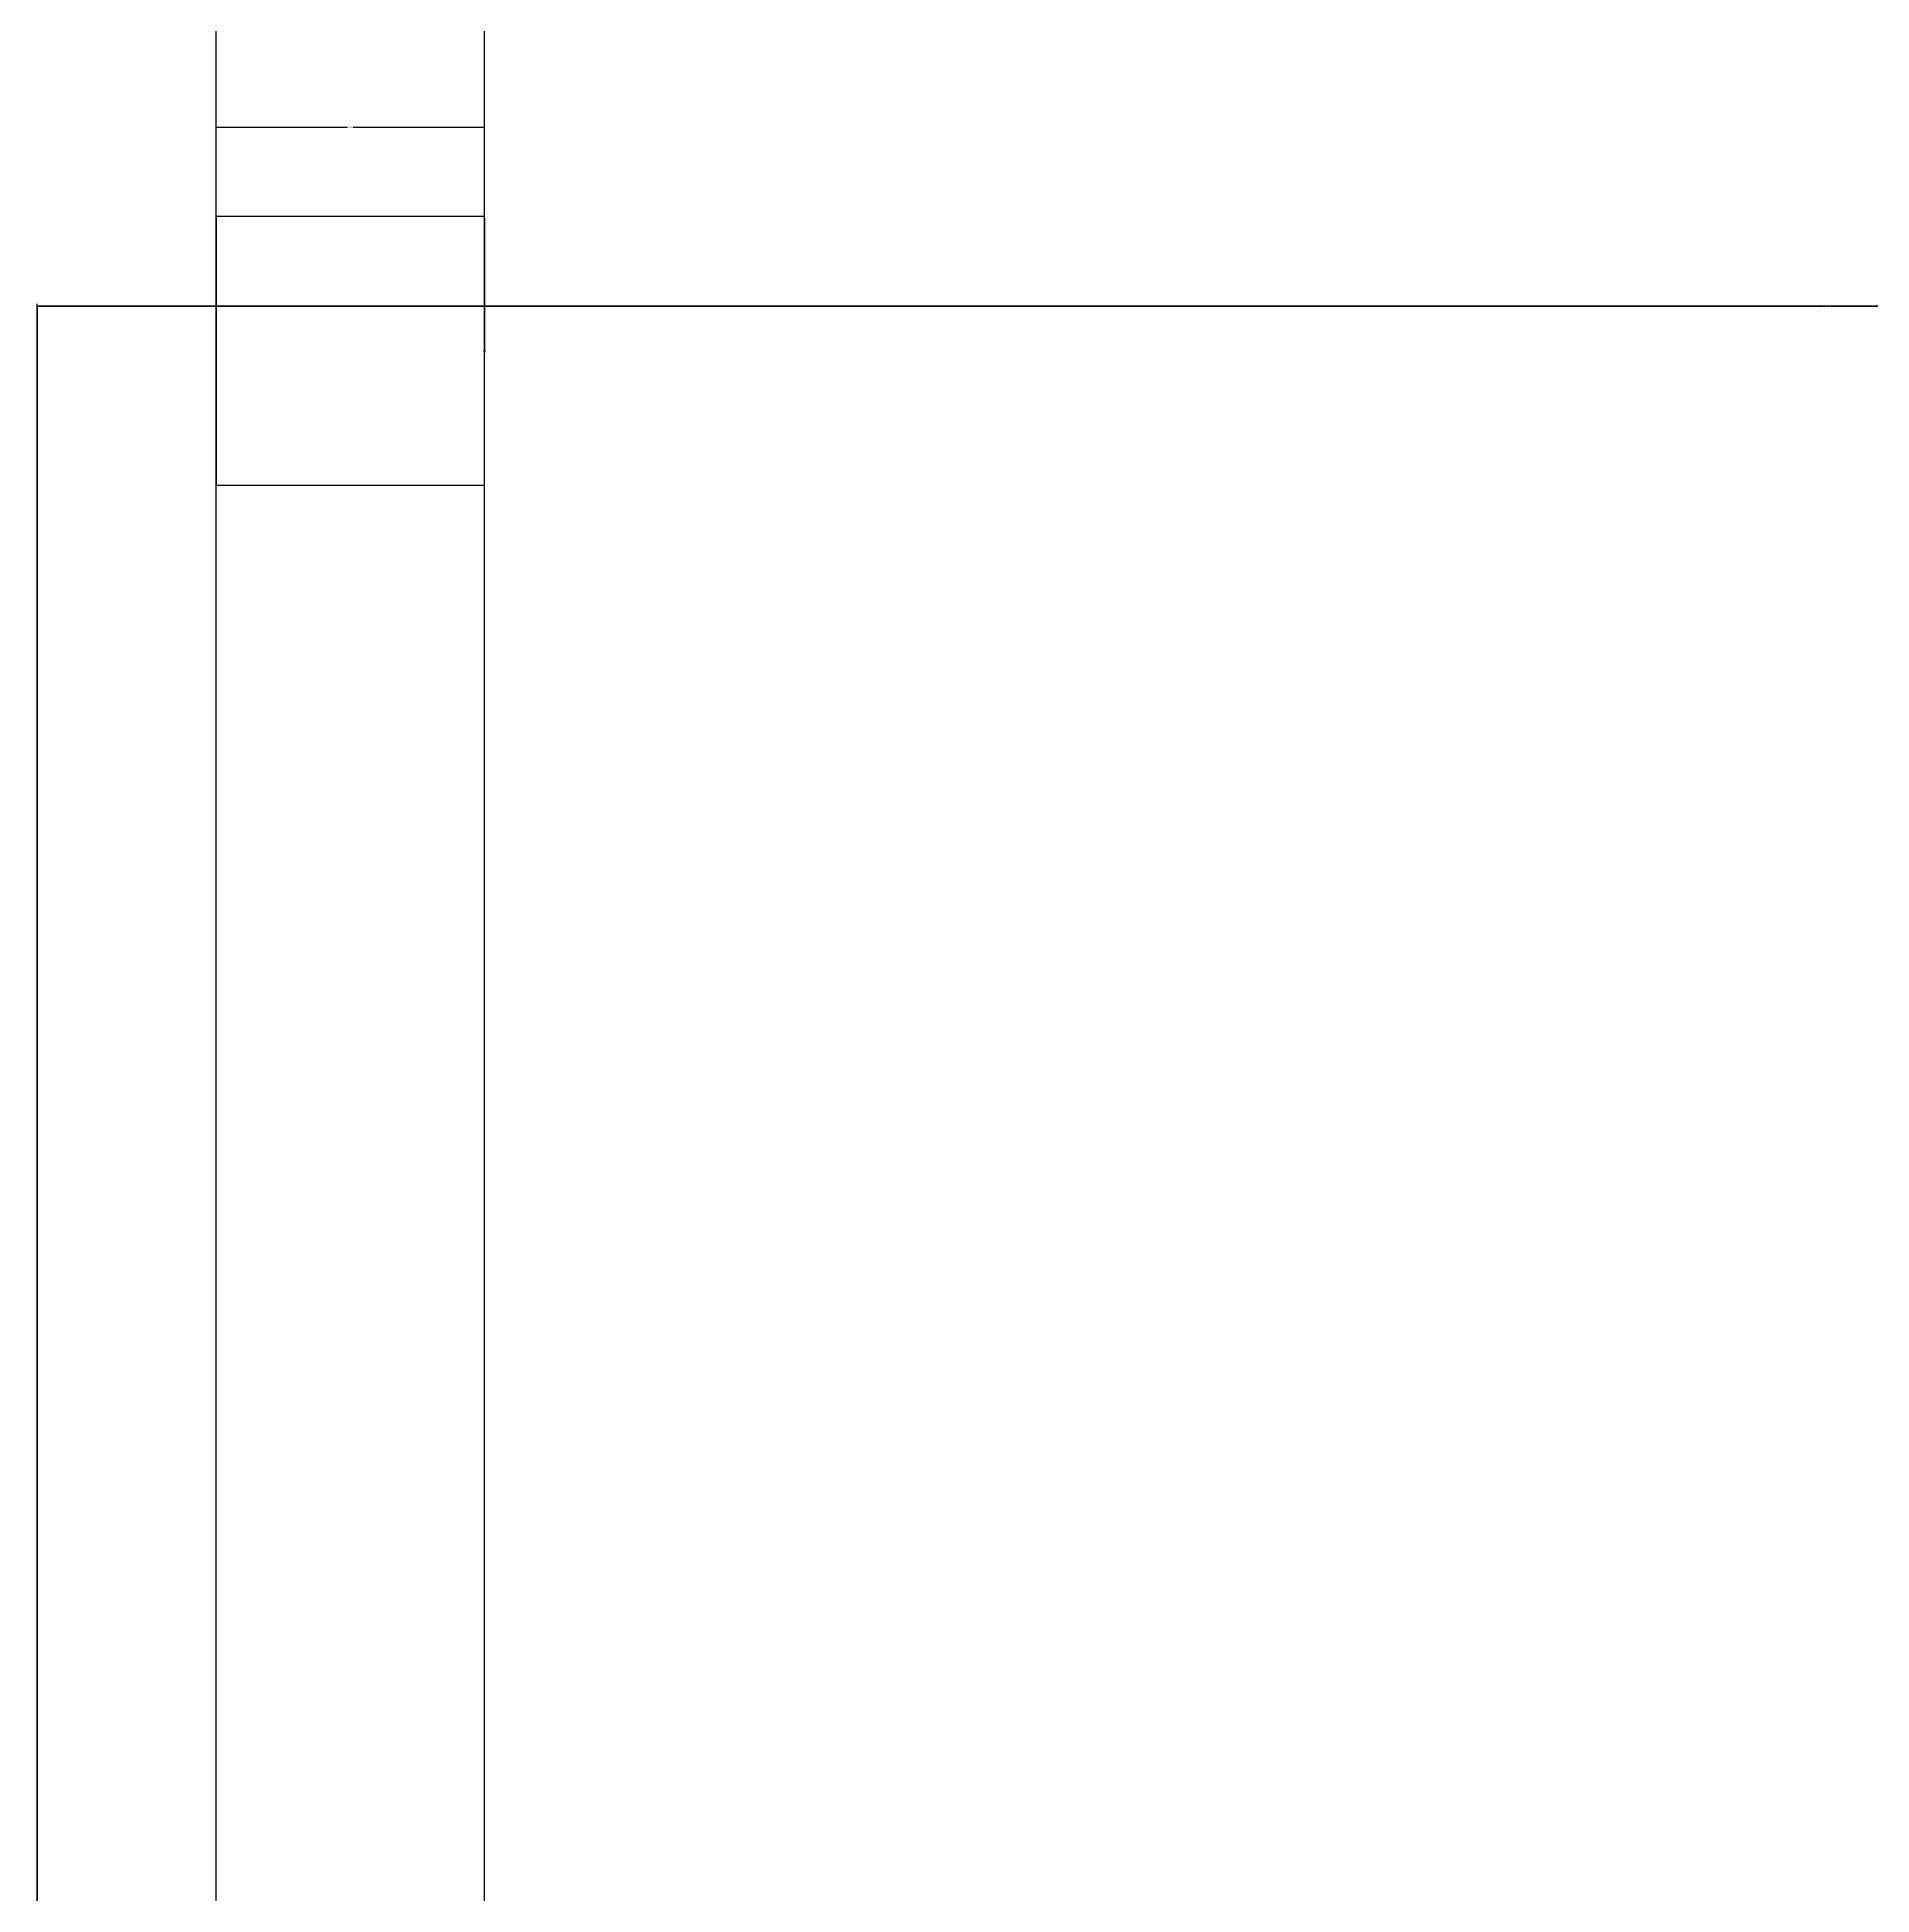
# Model space of a CAD drawing. Header units: millimetres. Extents: x 5000 to 8871, y 3997 to 8901.
# Drawn here: x 5000 to 6025, y 6112 to 7150 of the extents above; entities that cross this region are included whole.
import ezdxf

# ---------------------------------------------------------------- set-up
doc = ezdxf.new("R2010")
doc.units = ezdxf.units.MM
doc.styles.add('OpenSansCondensed-Light', font='OpenSansCondensed-Light.ttf')
doc.dimstyles.new('STRUCTURAL', dxfattribs={"dimtxt": 2.5, "dimasz": 2.5, "dimexe": 1.25, "dimexo": 0.625, "dimtad": 1, "dimcen": 2.5, "dimazin": 3, "dimtfac": 1, "dimtmove": 0, "dimatfit": 3})

# ---------------------------------------------------------------- blocks, each defined once
blk = doc.blocks.new('_CLOSEDFILLED')
at = {"color": 0, "linetype": 'BYBLOCK'}
blk.add_solid([(-1, 0.2), (0, 0), (-1, -0.2)], dxfattribs=at)
blk = doc.blocks.new('*D1')
for p, q in [((5000, 5000.625), (5000, 7001.25)), ((5000.25, 7000), (5998, 7000)), ((6002, 7000), (6999.75, 7000)), ((7000, 5000.625), (7000, 7001.25))]:
    blk.add_line(p, q)
at = {"layer": 'Defpoints'}
for p in [(5000, 7000), (5000, 5000), (7000, 5000)]:
    blk.add_point(p, dxfattribs=at)
at = {"xscale": 0.25, "yscale": 0.25, "rotation": 180}
blk.add_blockref('_CLOSEDFILLED', (5000, 7000), dxfattribs=at)
at = {"xscale": 0.25, "yscale": 0.25}
blk.add_blockref('_CLOSEDFILLED', (7000, 7000), dxfattribs=at)
at = {"insert": (6000, 7000), "char_height": 1, "attachment_point": 5, "style": 'OpenSansCondensed-Light'}
blk.add_mtext('2000', dxfattribs=at)
blk = doc.blocks.new('*D3')
for p, q in [((5100, 5100.625), (5100, 7101.25)), ((5250, 5100.625), (5250, 7101.25)), ((5100.25, 7100), (5173.5, 7100)), ((5176.5, 7100), (5249.75, 7100))]:
    blk.add_line(p, q)
at = {"layer": 'Defpoints'}
for p in [(5100, 7100), (5100, 5100), (5250, 5100)]:
    blk.add_point(p, dxfattribs=at)
at = {"xscale": 0.25, "yscale": 0.25, "rotation": 180}
blk.add_blockref('_CLOSEDFILLED', (5100, 7100), dxfattribs=at)
at = {"xscale": 0.25, "yscale": 0.25}
blk.add_blockref('_CLOSEDFILLED', (5250, 7100), dxfattribs=at)
at = {"insert": (5175, 7100), "char_height": 1, "attachment_point": 5, "style": 'OpenSansCondensed-Light'}
blk.add_mtext('150', dxfattribs=at)
blk = doc.blocks.new('*D7')
for p, q in [((5100, 6900.625), (5100, 8901.25)), ((5100.25, 8900), (5173.5, 8900)), ((5176.5, 8900), (5249.75, 8900)), ((5250, 6900.625), (5250, 8901.25))]:
    blk.add_line(p, q)
at = {"layer": 'Defpoints'}
for p in [(5100, 8900), (5100, 6900), (5250, 6900)]:
    blk.add_point(p, dxfattribs=at)
at = {"xscale": 0.25, "yscale": 0.25, "rotation": 180}
blk.add_blockref('_CLOSEDFILLED', (5100, 8900), dxfattribs=at)
at = {"xscale": 0.25, "yscale": 0.25}
blk.add_blockref('_CLOSEDFILLED', (5250, 8900), dxfattribs=at)
at = {"insert": (5175, 8900), "char_height": 1, "attachment_point": 5, "style": 'OpenSansCondensed-Light'}
blk.add_mtext('150', dxfattribs=at)
blk = doc.blocks.new('*D8')
for p, q in [((5250, 7049.375), (5250, 6973.75)), ((5250, 6900.625), (5250, 6976.25)), ((5249.75, 6975), (5249.5, 6975)), ((5250, 6975), (5250, 6975)), ((5250.25, 6975), (5250.5, 6975))]:
    blk.add_line(p, q)
at = {"layer": 'Defpoints'}
for p in [(5250, 7050), (5250, 6975), (5250, 6900)]:
    blk.add_point(p, dxfattribs=at)
at = {"xscale": 0.25, "yscale": 0.25}
blk.add_blockref('_CLOSEDFILLED', (5250, 6975), dxfattribs=at)
at = {"xscale": 0.25, "yscale": 0.25, "rotation": 180}
blk.add_blockref('_CLOSEDFILLED', (5250, 6975), dxfattribs=at)
at = {"insert": (5250, 6977.375), "char_height": 1, "attachment_point": 5, "style": 'OpenSansCondensed-Light'}
blk.add_mtext('0', dxfattribs=at)

msp = doc.modelspace()

# ---------------------------------------------------------------- linework, layer by layer
for points in [[(5100, 6900), (5250, 6900), (5250, 7050), (5100, 7050), (5100, 6900)], [(5000, 5000), (7000, 5000), (7000, 7000), (5000, 7000), (5000, 5000)]]:
    msp.add_lwpolyline(points, close=True)

# ---------------------------------------------------------------- dimensions: what is measured, and where the dimension line sits
for base, p1, p2, picture, middle in [((5100, 8900), (5100, 6900), (5250, 6900), '*D7', (5175, 8900)), ((5100, 7100), (5100, 5100), (5250, 5100), '*D3', (5175, 7100)), ((5250, 6975), (5250, 6900), (5250, 7050), '*D8', (5250, 6977.375)), ((5000, 7000), (5000, 5000), (7000, 5000), '*D1', (6000, 7000))]:
    dim = msp.add_linear_dim(base=base, p1=p1, p2=p2, dimstyle='STRUCTURAL')
    dim.commit()
    dim.dimension.update_dxf_attribs({"geometry": picture, "text_midpoint": middle})

doc.saveas('drawing.dxf')
